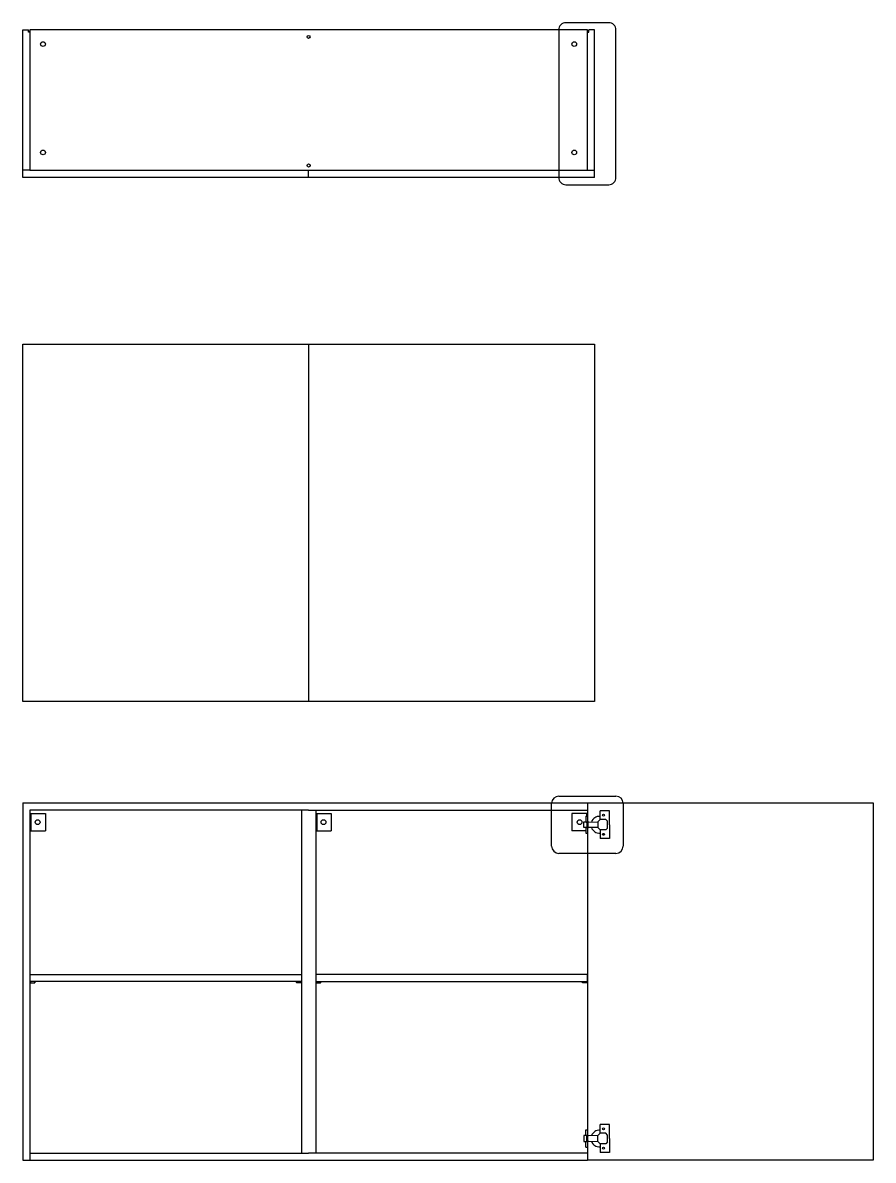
# Model space of a CAD drawing. Header units: millimetres. Extents: x 1930 to 4483, y 1650 to 2015.
# Drawn here: x 3095.8 to 3274.3, y 1751.6 to 1990.4 of the extents above; entities that cross this region are included whole.
import ezdxf

# ---------------------------------------------------------------- set-up
doc = ezdxf.new("R2010")
doc.units = ezdxf.units.MM
for name, color, linetype in [('ANNO', 6, 'Continuous'), ('CERNIERE E GIUNZIONI', 2, 'Continuous'), ('STRUTTURA', 3, 'Continuous')]:
    doc.layers.add(name, color=color, linetype=linetype)

msp = doc.modelspace()

# ---------------------------------------------------------------- linework, layer by layer
at = {"layer": 'ANNO'}
for p, q in [((3208.26, 1827.99), (3220.26, 1827.99)), ((3206.76, 1817.49), (3206.76, 1826.49)), ((3221.76, 1826.49), (3221.76, 1817.49)), ((3220.26, 1815.99), (3208.26, 1815.99))]:
    msp.add_line(p, q, dxfattribs=at)
msp.add_lwpolyline([(3209.76, 1956.36), (3218.76, 1956.36, 0.414214), (3220.26, 1957.86), (3220.26, 1988.86, 0.414214), (3218.76, 1990.36), (3209.76, 1990.36, 0.414214), (3208.26, 1988.86), (3208.26, 1957.86, 0.414214)], format="xyb", close=True, dxfattribs=at)
for centre, start, end in [((3208.26, 1826.49), 90, 180), ((3220.26, 1826.49), 0, 90), ((3208.26, 1817.49), 180, 270), ((3220.26, 1817.49), 270, 0)]:
    msp.add_arc(centre, 1.5, start, end, dxfattribs=at)
at = {"layer": 'CERNIERE E GIUNZIONI'}
for p, q in [((3216.93, 1823.09), (3216.93, 1824.91)), ((3218.93, 1824.91), (3216.93, 1824.91)), ((3218.93, 1821.99), (3218.93, 1824.91)), ((3097.26, 1824.36), (3100.51, 1824.36)), ((3097.46, 1824.36), (3097.46, 1820.71)), ((3100.51, 1824.36), (3100.51, 1820.71)), ((3157.26, 1824.36), (3160.51, 1824.36)), ((3157.46, 1824.36), (3157.46, 1820.71)), ((3160.51, 1824.36), (3160.51, 1820.71)), ((3214.26, 1824.36), (3211.01, 1824.36)), ((3211.01, 1824.36), (3211.01, 1820.71)), ((3213.51, 1822.59), (3214.26, 1822.59)), ((3213.51, 1821.39), (3213.51, 1822.59)), ((3213.96, 1823.79), (3213.96, 1822.59)), ((3213.96, 1823.79), (3214.26, 1823.79)), ((3214.01, 1822.54), (3214.01, 1822.59)), ((3214.01, 1822.54), (3214.26, 1822.54)), ((3214.06, 1824.36), (3214.06, 1823.79)), ((3214.16, 1822.54), (3214.16, 1821.44)), ((3214.51, 1822.59), (3214.26, 1822.59)), ((3214.51, 1822.54), (3214.26, 1822.54)), ((3214.36, 1822.54), (3214.36, 1821.44)), ((3214.51, 1822.54), (3214.51, 1822.59)), ((3214.51, 1822.54), (3216.43, 1822.59)), ((3216.43, 1822.59), (3216.93, 1823.09)), ((3216.43, 1822.59), (3216.43, 1821.39)), ((3218.1, 1823.09), (3216.93, 1823.09)), ((3218.47, 1822.72), (3218.1, 1823.09)), ((3218.47, 1821.26), (3218.47, 1822.72)), ((3097.26, 1820.71), (3100.51, 1820.71)), ((3157.26, 1820.71), (3160.51, 1820.71)), ((3213.96, 1820.71), (3211.01, 1820.71)), ((3214.26, 1821.39), (3213.51, 1821.39)), ((3213.96, 1821.39), (3213.96, 1820.19)), ((3213.96, 1820.19), (3214.26, 1820.19)), ((3214.01, 1821.44), (3214.26, 1821.44)), ((3214.01, 1821.44), (3214.01, 1821.39)), ((3214.51, 1821.44), (3214.26, 1821.44)), ((3214.26, 1821.39), (3214.51, 1821.39)), ((3214.51, 1821.44), (3214.51, 1821.39)), ((3216.43, 1821.39), (3214.51, 1821.44)), ((3216.43, 1821.39), (3216.93, 1820.89)), ((3216.93, 1820.89), (3216.93, 1819.08)), ((3218.1, 1820.89), (3216.93, 1820.89)), ((3218.47, 1821.26), (3218.1, 1820.89)), ((3218.93, 1821.99), (3218.93, 1819.08)), ((3218.93, 1819.08), (3216.93, 1819.08)), ((3097.26, 1788.78), (3097.36, 1788.78)), ((3097.36, 1789.06), (3097.36, 1788.78)), ((3097.36, 1788.83), (3098.26, 1788.83)), ((3098.26, 1789.06), (3098.26, 1788.83)), ((3098.26, 1788.83), (3098.31, 1788.88)), ((3098.31, 1788.88), (3098.31, 1789.06)), ((3153.21, 1788.88), (3153.21, 1789.06)), ((3153.26, 1788.83), (3153.21, 1788.88)), ((3153.26, 1789.06), (3153.26, 1788.83)), ((3154.16, 1788.83), (3153.26, 1788.83)), ((3154.16, 1789.06), (3154.16, 1788.78)), ((3154.26, 1788.78), (3154.16, 1788.78)), ((3157.26, 1788.78), (3157.36, 1788.78)), ((3157.36, 1789.06), (3157.36, 1788.78)), ((3157.36, 1788.83), (3158.26, 1788.83)), ((3158.26, 1789.06), (3158.26, 1788.83)), ((3158.26, 1788.83), (3158.31, 1788.88)), ((3158.31, 1788.88), (3158.31, 1789.06)), ((3213.21, 1788.88), (3213.21, 1789.06)), ((3213.26, 1788.83), (3213.21, 1788.88)), ((3213.26, 1789.06), (3213.26, 1788.83)), ((3214.16, 1788.83), (3213.26, 1788.83)), ((3214.16, 1789.06), (3214.16, 1788.78)), ((3214.26, 1788.78), (3214.16, 1788.78)), ((3213.96, 1757.92), (3214.26, 1757.92)), ((3213.96, 1756.72), (3213.96, 1757.92)), ((3216.93, 1757.22), (3216.93, 1759.04)), ((3218.93, 1759.04), (3216.93, 1759.04)), ((3218.93, 1756.12), (3218.93, 1759.04)), ((3214.26, 1756.72), (3213.51, 1756.72)), ((3213.51, 1756.72), (3213.51, 1755.52)), ((3213.51, 1755.52), (3214.26, 1755.52)), ((3213.96, 1754.32), (3213.96, 1755.52)), ((3214.01, 1756.67), (3214.01, 1756.72)), ((3214.01, 1756.67), (3214.26, 1756.67)), ((3214.01, 1755.57), (3214.26, 1755.57)), ((3214.01, 1755.57), (3214.01, 1755.52)), ((3214.16, 1755.57), (3214.16, 1756.67)), ((3214.26, 1756.72), (3214.51, 1756.72)), ((3214.51, 1756.67), (3214.26, 1756.67)), ((3214.51, 1755.57), (3214.26, 1755.57)), ((3214.51, 1755.52), (3214.26, 1755.52)), ((3214.36, 1755.57), (3214.36, 1756.67)), ((3214.51, 1756.67), (3214.51, 1756.72)), ((3216.43, 1756.72), (3214.51, 1756.67)), ((3214.51, 1755.57), (3214.51, 1755.52)), ((3214.51, 1755.57), (3216.43, 1755.52)), ((3216.43, 1756.72), (3216.93, 1757.22)), ((3216.43, 1755.52), (3216.43, 1756.72)), ((3216.43, 1755.52), (3216.93, 1755.02)), ((3218.1, 1757.22), (3216.93, 1757.22)), ((3218.47, 1756.85), (3218.1, 1757.22)), ((3218.47, 1755.39), (3218.1, 1755.02)), ((3218.47, 1755.39), (3218.47, 1756.85)), ((3218.93, 1756.12), (3218.93, 1753.21)), ((3213.96, 1754.32), (3214.26, 1754.32)), ((3216.93, 1755.02), (3216.93, 1753.21)), ((3218.1, 1755.02), (3216.93, 1755.02)), ((3218.93, 1753.21), (3216.93, 1753.21))]:
    msp.add_line(p, q, dxfattribs=at)
for centre, radius in [((3155.76, 1987.39), 0.3), ((3100.01, 1985.89), 0.5), ((3211.51, 1985.89), 0.5), ((3100.01, 1963.14), 0.5), ((3211.51, 1963.14), 0.5), ((3098.88, 1822.53), 0.5), ((3158.88, 1822.53), 0.5), ((3212.63, 1822.53), 0.5), ((3217.63, 1824.01), 0.2), ((3217.63, 1819.98), 0.2), ((3217.63, 1758.14), 0.2), ((3217.63, 1754.11), 0.2)]:
    msp.add_circle(centre, radius, dxfattribs=at)
at = {"layer": 'CERNIERE E GIUNZIONI', "ltscale": 0.05}
msp.add_circle((3155.76, 1960.39), 0.325, dxfattribs=at)
at = {"layer": 'CERNIERE E GIUNZIONI'}
for centre, start, end in [((3216.76, 1821.99), 84.2608, 161.1495), ((3216.76, 1821.99), 198.8505, 275.7392), ((3216.76, 1756.12), 84.2608, 161.1495), ((3216.76, 1756.12), 198.8505, 275.7392)]:
    msp.add_arc(centre, 1.75, start, end, dxfattribs=at)
at = {"layer": 'STRUTTURA'}
for p, q in [((3095.76, 1957.89), (3095.76, 1988.89)), ((3095.76, 1988.89), (3096.96, 1988.89)), ((3096.96, 1988.39), (3096.96, 1988.89)), ((3096.96, 1988.59), (3097.26, 1988.59)), ((3097.26, 1988.39), (3096.96, 1988.39)), ((3214.26, 1988.89), (3097.26, 1988.89)), ((3097.26, 1988.89), (3097.26, 1959.39)), ((3214.26, 1959.39), (3214.26, 1988.89)), ((3214.56, 1988.59), (3214.26, 1988.59)), ((3214.26, 1988.39), (3214.56, 1988.39)), ((3214.56, 1988.39), (3214.56, 1988.89)), ((3215.76, 1988.89), (3214.56, 1988.89)), ((3215.76, 1957.89), (3215.76, 1988.89)), ((3097.26, 1959.39), (3095.76, 1959.39)), ((3097.26, 1959.39), (3214.26, 1959.39)), ((3155.76, 1957.89), (3155.76, 1959.39)), ((3214.26, 1959.39), (3215.76, 1959.39)), ((3215.76, 1957.89), (3095.76, 1957.89)), ((3095.76, 1922.89), (3215.76, 1922.89)), ((3095.76, 1847.89), (3095.76, 1922.89)), ((3155.76, 1922.89), (3155.76, 1847.89)), ((3215.76, 1922.89), (3215.76, 1847.89)), ((3215.76, 1847.89), (3095.76, 1847.89)), ((3095.76, 1826.56), (3095.76, 1751.56)), ((3095.76, 1826.56), (3274.26, 1826.56)), ((3155.76, 1825.06), (3097.26, 1825.06)), ((3097.26, 1825.06), (3097.26, 1751.56)), ((3154.26, 1825.06), (3154.26, 1753.06)), ((3155.76, 1825.06), (3214.26, 1825.06)), ((3157.26, 1825.06), (3157.26, 1753.06)), ((3214.26, 1826.56), (3214.26, 1822.59)), ((3274.26, 1826.56), (3274.26, 1751.56)), ((3214.26, 1821.39), (3214.26, 1756.72)), ((3097.26, 1790.56), (3154.26, 1790.56)), ((3154.26, 1789.06), (3097.26, 1789.06)), ((3154.26, 1790.56), (3154.26, 1789.06)), ((3214.26, 1790.56), (3157.26, 1790.56)), ((3157.26, 1790.56), (3157.26, 1789.06)), ((3157.26, 1789.06), (3214.26, 1789.06)), ((3214.26, 1789.06), (3214.26, 1790.56)), ((3214.26, 1755.52), (3214.26, 1751.56)), ((3097.26, 1753.06), (3155.76, 1753.06)), ((3214.26, 1753.06), (3155.76, 1753.06)), ((3095.76, 1751.56), (3214.26, 1751.56)), ((3274.26, 1751.56), (3214.26, 1751.56))]:
    msp.add_line(p, q, dxfattribs=at)

doc.saveas('drawing.dxf')
